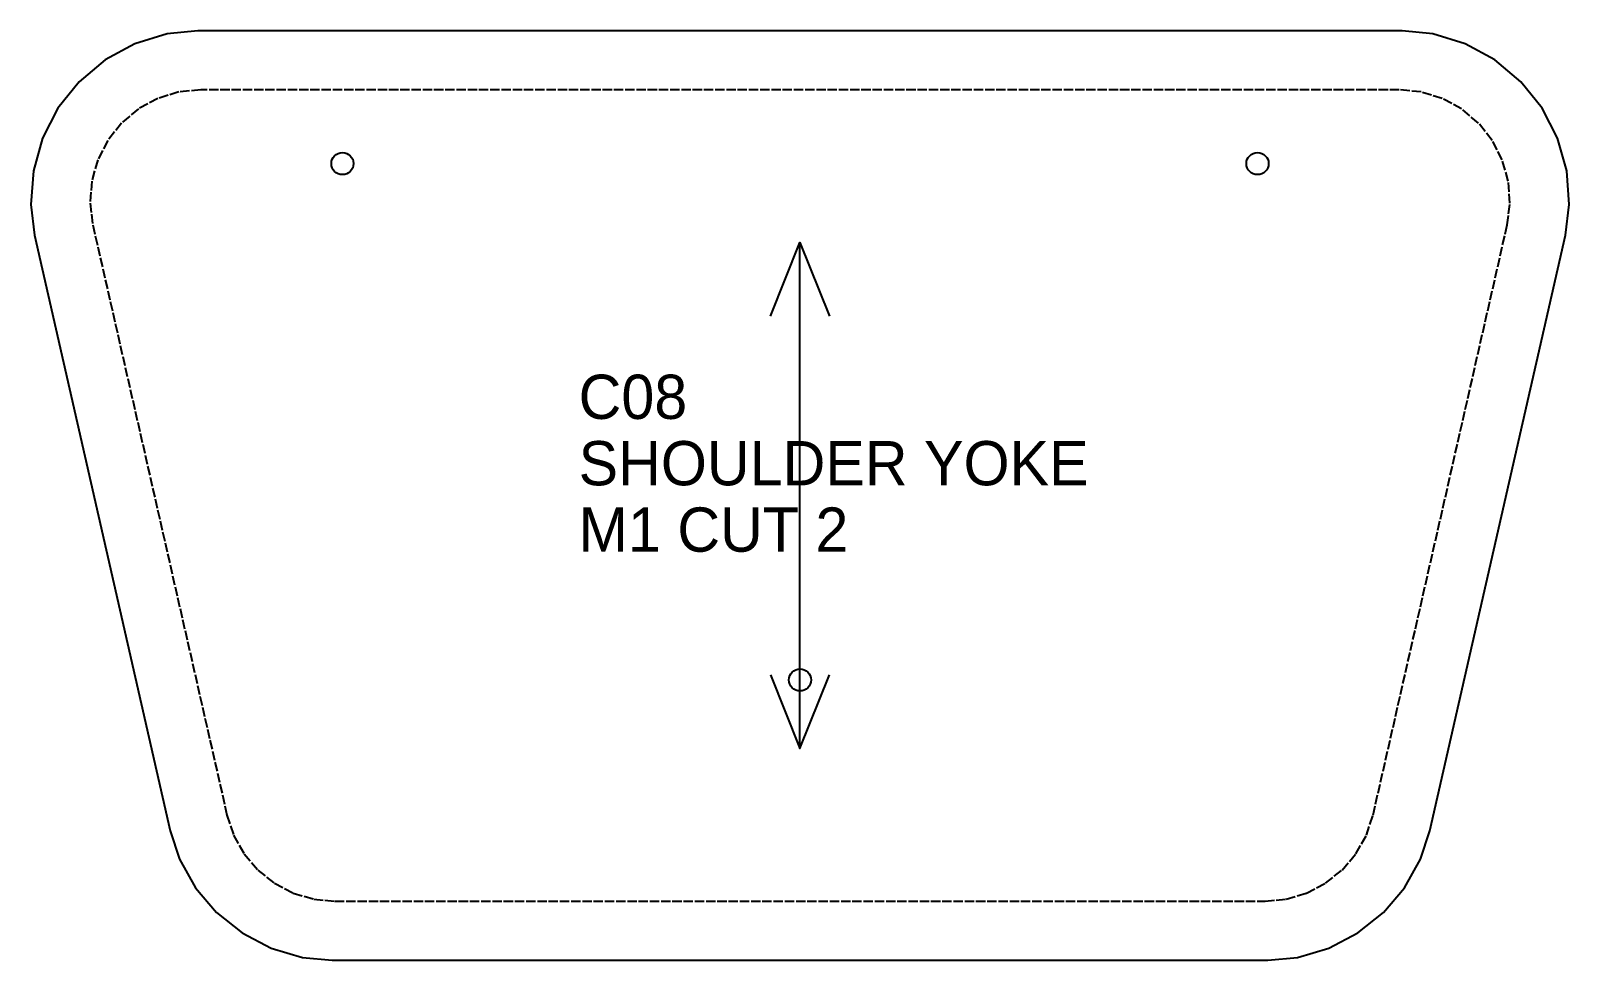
# Model space of a CAD drawing. Header units: millimetres. Extents: x 0 to 208, y 0 to 126.
import ezdxf

# ---------------------------------------------------------------- set-up
doc = ezdxf.new("R2010")
doc.units = ezdxf.units.MM
doc.linetypes.add('DASHED', pattern=[1.524, 1.27, -0.254])
for name, color, linetype in [('CUT', 7, 'CONTINUOUS'), ('DRILL', 6, 'CONTINUOUS'), ('GRAIN', 5, 'CONTINUOUS'), ('SEW', 1, 'DASHED'), ('TEXT', 2, 'CONTINUOUS')]:
    doc.layers.add(name, color=color, linetype=linetype)

msp = doc.modelspace()

# ---------------------------------------------------------------- linework, layer by layer
at = {"layer": 'CUT'}
msp.add_lwpolyline([(40.83, 0), (167.65, 0), (171.67, 0.39), (175.92, 1.65), (179.84, 3.7), (183.3, 6.46), (186.17, 9.83), (188.34, 13.69), (189.61, 17.53), (207.97, 98.29), (208.48, 102.44), (208.14, 107.02), (206.89, 111.43), (204.8, 115.51), (201.94, 119.09), (198.42, 122.04), (194.4, 124.23), (190.01, 125.58), (185.85, 126), (22.63, 126), (18.47, 125.58), (14.09, 124.23), (10.06, 122.04), (6.55, 119.09), (3.69, 115.51), (1.59, 111.43), (0.35, 107.02), (0, 102.44), (0.52, 98.29), (18.87, 17.53), (20.14, 13.69), (22.31, 9.83), (25.18, 6.46), (28.64, 3.7), (32.56, 1.65), (36.81, 0.39)], close=True, dxfattribs=at)
at = {"layer": 'DRILL'}
for centre in [(42.24, 108), (166.24, 108), (104.24, 38)]:
    msp.add_circle(centre, 1.5, dxfattribs=at)
at = {"layer": 'GRAIN'}
msp.add_line((104.24, 28.7), (104.24, 97.3), dxfattribs=at)
for points in [[(100.24, 87.3), (104.24, 97.3), (108.24, 87.3)], [(100.24, 38.7), (104.24, 28.7), (108.24, 38.7)]]:
    msp.add_lwpolyline(points, dxfattribs=at)
at = {"layer": 'SEW'}
msp.add_lwpolyline([(41.22, 8), (167.27, 8), (170.14, 8.28), (172.9, 9.1), (175.46, 10.43), (177.71, 12.23), (179.58, 14.43), (180.99, 16.94), (181.9, 19.68), (200.08, 99.68), (200.45, 102.64), (200.22, 105.62), (199.41, 108.49), (198.05, 111.14), (196.18, 113.48), (193.9, 115.4), (191.27, 116.82), (188.42, 117.7), (185.45, 118), (23.03, 118), (20.06, 117.7), (17.21, 116.82), (14.59, 115.4), (12.3, 113.48), (10.44, 111.14), (9.07, 108.49), (8.26, 105.62), (8.04, 102.64), (8.41, 99.68), (26.59, 19.68), (27.49, 16.94), (28.91, 14.43), (30.77, 12.23), (33.03, 10.43), (35.58, 9.1), (38.35, 8.28)], close=True, dxfattribs=at)

# ---------------------------------------------------------------- texts
at = {"layer": 'TEXT'}
for s, p in [('C08', (74.24, 73.38)), ('SHOULDER YOKE', (74.24, 64.38)), ('M1 CUT 2', (74.24, 55.38))]:
    msp.add_text(s, height=6, dxfattribs=at).set_placement(p)

doc.saveas('drawing.dxf')
